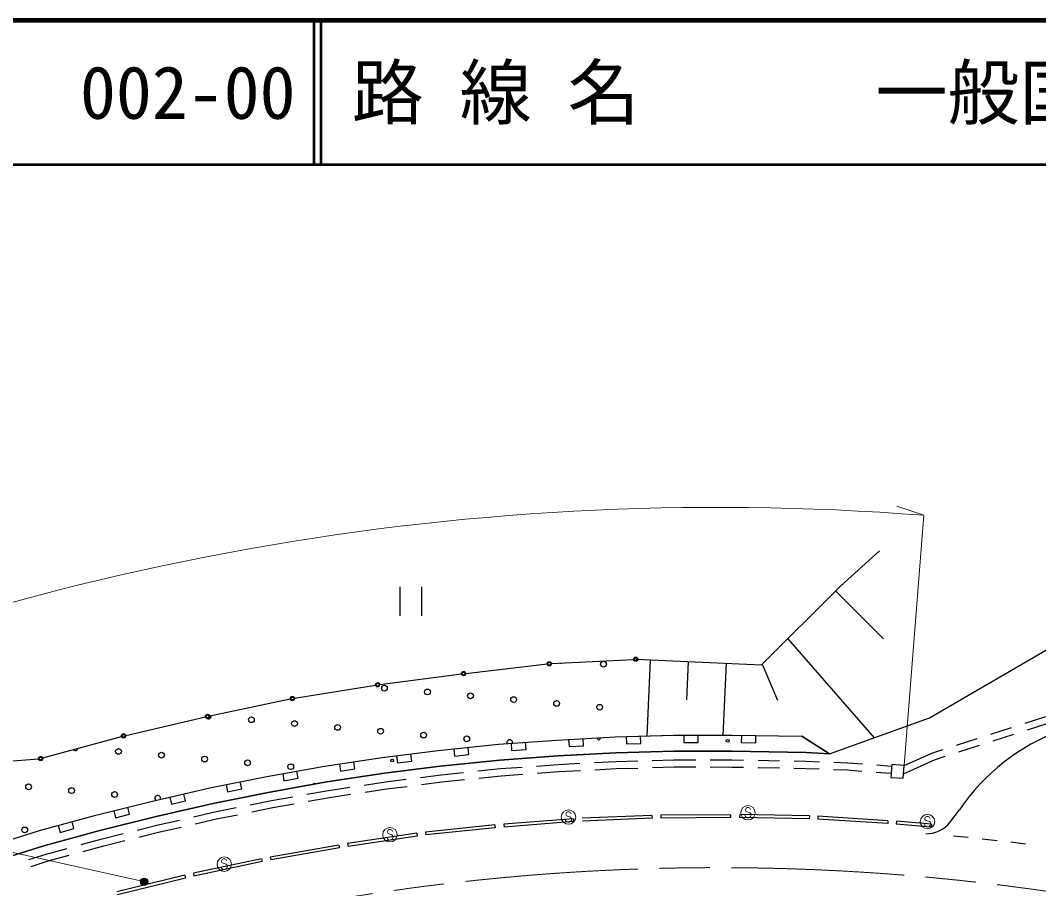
# Model space of a CAD drawing. Units: millimetres at full size, sheet at 1:1000; details may follow other scales. Extents: x 40000 to 680000, y 20000 to 380000.
# Drawn here: x 157385 to 228064, y 319756 to 380000 of the extents above; entities that cross this region are included whole.
import ezdxf
from ezdxf.enums import TextEntityAlignment as Align

# ---------------------------------------------------------------- set-up
doc = ezdxf.new("R2010")
doc.units = ezdxf.units.MM
doc.header["$LTSCALE"] = 1000
doc.header["$PDMODE"] = 32
doc.header["$PDSIZE"] = 500
doc.linetypes.add('CHAIN', pattern=[18.5, 12, -1.5, 3.5, -1.5])
for name, color, linetype, lineweight in [('M-BGD', 7, 'Continuous', 25), ('M-BGD-HTXT', 7, 'Continuous', 13), ('M-BMK', 2, 'CHAIN', 13), ('M-STR-HTXT', 7, 'Continuous', 13), ('M-STR-STRC', 7, 'Continuous', 25), ('M-TTL', 2, 'Continuous', 140), ('M-TTL-LINE', 7, 'Continuous', 50)]:
    doc.layers.add(name, color=color, linetype=linetype, lineweight=lineweight)
doc.layers.add('M-TTL-TXT', color=7, linetype='Continuous')
doc.styles.add('ＭＳ ゴシック', font='')
doc.styles.get('ＭＳ ゴシック').set_extended_font_data('MS Gothic')

msp = doc.modelspace()

# ---------------------------------------------------------------- linework, layer by layer
at = {"layer": 'M-BGD'}
for p, q in [((183725, 340686), (183725, 338686)), ((185225, 340686), (185225, 338686)), ((213975, 340409), (217285, 337079)), ((210645, 337099), (216641, 330214)), ((188299, 334691), (193951, 335343)), ((194249, 335368), (199948, 335658)), ((201097, 335622), (200864, 330344)), ((203736, 335505), (203619, 332866)), ((206375, 335389), (206154, 330371)), ((208864, 335328), (209948, 332842)), ((182333, 333923), (188001, 334655)), ((176411, 332970), (182036, 333880)), ((170531, 331739), (176116, 332915)), ((164697, 330387), (170238, 331674)), ((227126, 331241), (228554, 331698)), ((224745, 330478), (226174, 330936)), ((227290, 330768), (228718, 331226)), ((158937, 328822), (164406, 330314)), ((195440, 330111), (195466, 329612)), ((196464, 329664), (196438, 330163)), ((199435, 330302), (199450, 329802)), ((200449, 329831), (200435, 330331)), ((203434, 330398), (203433, 329898)), ((204433, 329897), (204434, 330397)), ((207434, 330385), (207427, 329885)), ((208427, 329871), (208433, 330371)), ((213553, 329099), (211635, 330327)), ((222364, 329715), (223793, 330173)), ((224909, 330005), (226338, 330463)), ((187468, 329455), (187519, 328957)), ((188514, 329059), (188463, 329557)), ((191449, 329837), (191486, 329339)), ((191486, 329339), (192483, 329411)), ((192483, 329411), (192447, 329910)), ((195466, 329612), (196464, 329664)), ((199450, 329802), (200449, 329831)), ((203433, 329898), (204433, 329897)), ((207427, 329885), (208427, 329871)), ((220644, 329164), (221412, 329410)), ((222528, 329243), (223957, 329700)), ((155949, 328556), (158643, 328770)), ((183497, 328978), (183559, 328482)), ((184552, 328607), (184489, 329103)), ((187519, 328957), (188514, 329059)), ((201235, 328654), (202740, 328699)), ((202756, 328699), (204261, 328697)), ((205261, 328696), (206767, 328694)), ((206767, 328694), (207587, 328679)), ((208587, 328661), (210087, 328633)), ((218689, 327726), (220824, 328697)), ((218737, 328297), (220644, 329164)), ((220824, 328697), (221576, 328937)), ((179538, 328408), (179612, 327913)), ((179612, 327913), (180601, 328062)), ((180601, 328062), (180527, 328556)), ((183559, 328482), (184552, 328607)), ((189149, 327918), (190720, 328080)), ((190720, 328080), (192224, 328189)), ((193221, 328262), (194725, 328371)), ((194725, 328371), (196229, 328450)), ((194756, 327872), (196255, 327951)), ((197227, 328502), (198731, 328581)), ((197253, 328003), (198751, 328081)), ((198731, 328581), (200236, 328625)), ((198751, 328081), (200253, 328125)), ((201253, 328155), (202755, 328199)), ((202755, 328199), (204258, 328197)), ((205258, 328196), (206762, 328194)), ((206762, 328194), (207578, 328179)), ((208578, 328161), (210077, 328133)), ((211077, 328115), (211893, 328100)), ((211087, 328615), (211907, 328600)), ((211893, 328100), (212835, 328065)), ((211907, 328600), (212851, 328564)), ((213834, 328027), (214776, 327992)), ((213850, 328527), (214794, 328491)), ((214776, 327992), (215795, 327915)), ((214813, 328490), (215833, 328413)), ((216830, 328338), (217849, 328261)), ((175595, 327736), (175682, 327244)), ((175682, 327244), (176667, 327419)), ((176667, 327419), (176579, 327911)), ((182735, 327168), (184163, 327348)), ((185155, 327474), (186583, 327655)), ((186583, 327655), (188154, 327816)), ((186640, 327158), (188205, 327319)), ((189199, 327421), (190764, 327581)), ((190764, 327581), (192261, 327691)), ((193259, 327763), (194756, 327872)), ((216792, 327839), (217811, 327762)), ((171669, 326972), (171767, 326482)), ((171767, 326482), (172748, 326679)), ((172748, 326679), (172649, 327169)), ((177280, 326309), (178762, 326573)), ((178762, 326573), (180254, 326796)), ((181243, 326944), (182735, 327168)), ((181318, 326450), (182803, 326672)), ((182803, 326672), (184226, 326852)), ((185218, 326978), (186640, 327158)), ((167764, 326107), (167876, 325619)), ((167876, 325619), (168850, 325844)), ((168850, 325844), (168738, 326331)), ((173341, 325574), (174814, 325871)), ((174814, 325871), (176296, 326134)), ((177367, 325817), (178843, 326079)), ((178843, 326079), (180329, 326302)), ((163877, 325163), (163997, 324678)), ((164968, 324919), (164847, 325404)), ((170887, 325081), (172360, 325377)), ((173440, 325084), (174907, 325380)), ((174907, 325380), (176383, 325642)), ((221900, 324333), (222574, 325224)), ((163997, 324678), (164968, 324919)), ((166946, 324174), (168429, 324515)), ((169404, 324739), (170887, 325081)), ((169515, 324252), (170992, 324592)), ((170992, 324592), (172460, 324887)), ((195769, 324602), (190941, 324229)), ((195769, 324602), (195784, 324403)), ((201219, 324835), (196385, 324639)), ((201228, 324636), (196393, 324439)), ((201219, 324835), (201228, 324636)), ((206681, 324883), (201848, 324847)), ((201848, 324847), (201849, 324647)), ((206683, 324683), (201849, 324647)), ((206681, 324883), (206683, 324683)), ((207313, 324894), (207309, 324694)), ((212144, 324605), (207309, 324694)), ((212148, 324805), (207313, 324894)), ((212148, 324805), (212144, 324605)), ((212749, 324772), (212737, 324573)), ((217587, 324266), (212737, 324573)), ((217600, 324465), (212749, 324772)), ((217600, 324465), (217587, 324266)), ((218203, 324426), (218186, 324227)), ((220624, 324222), (218203, 324426)), ((160010, 324142), (160141, 323659)), ((160141, 323659), (161106, 323921)), ((161106, 323921), (160975, 324404)), ((165486, 323811), (166946, 324174)), ((167062, 323688), (168540, 324028)), ((190325, 324171), (185503, 323680)), ((190345, 323972), (185523, 323481)), ((190325, 324171), (190345, 323972)), ((190941, 324229), (190956, 324029)), ((195784, 324403), (190956, 324029)), ((220607, 324023), (218186, 324227)), ((220624, 324222), (220607, 324023)), ((161602, 322813), (163057, 323208)), ((163057, 323208), (164516, 323570)), ((163182, 322724), (164637, 323085)), ((165608, 323326), (167062, 323688)), ((184894, 323599), (180101, 322886)), ((184923, 323401), (180131, 322688)), ((184894, 323599), (184923, 323401)), ((185503, 323680), (185523, 323481)), ((223178, 323305), (222149, 323395)), ((225176, 323078), (224145, 323189)), ((159182, 322156), (160637, 322551)), ((161735, 322331), (163182, 322724)), ((179495, 322780), (174735, 321941)), ((179530, 322583), (174770, 321744)), ((179495, 322780), (179530, 322583)), ((180101, 322886), (180131, 322688)), ((227151, 322833), (226129, 322969)), ((157975, 321777), (159182, 322156)), ((158125, 321300), (159323, 321676)), ((159323, 321676), (160770, 322069)), ((174132, 321828), (169393, 320819)), ((174174, 321633), (169434, 320623)), ((174132, 321828), (174174, 321633)), ((174735, 321941), (174770, 321744)), ((168791, 320684), (164089, 319527)), ((168839, 320490), (164137, 319332)), ((168791, 320684), (168839, 320490)), ((169393, 320819), (169434, 320623))]:
    msp.add_line(p, q, dxfattribs=at)
for points in [[(200098, 335666), (208817, 335281), (214318, 340751), (217017, 343202)], [(213553, 329099), (220491, 331604), (229170, 336659)], [(152838, 321949), (158705, 323788), (162629, 324853), (166550, 325827), (170529, 326743), (174498, 327541), (178487, 328251), (182502, 328852), (186390, 329344), (190572, 329773), (194619, 330068), (198662, 330279), (202758, 330399), (206783, 330394), (211635, 330327), (213553, 329099)], [(152838, 321949), (158705, 323788), (162629, 324853), (166550, 325827), (170529, 326743), (174498, 327541), (178487, 328251), (182502, 328852), (186390, 329344), (190572, 329773), (194619, 330068), (198662, 330279), (202690, 330398)], [(202758, 330399), (206783, 330394), (211635, 330327)], [(213553, 329099), (211924, 329200), (206773, 329294), (202756, 329299), (198707, 329180), (194688, 328970), (190668, 328677), (186515, 328251), (182653, 327762), (178665, 327165), (174702, 326460), (170761, 325667), (166806, 324758), (162906, 323789), (159014, 322732), (153167, 320899)], [(153167, 320899), (159014, 322732), (162906, 323789), (166806, 324758), (170761, 325667), (174702, 326460), (178665, 327165), (182653, 327762), (186515, 328251), (190668, 328677), (194688, 328970), (198707, 329180), (202723, 329298)], [(202756, 329299), (206773, 329294), (211924, 329200), (213553, 329099)]]:
    msp.add_lwpolyline(points, dxfattribs=at)
msp.add_lwpolyline([(217813, 327474), (218670, 327413), (218733, 328299), (217875, 328359)], close=True, dxfattribs=at)
for centre, radius in [((200098, 335666), 150), ((200098, 335666), 120), ((200098, 335666), 100), ((194100, 335361), 150), ((194100, 335361), 120), ((194100, 335361), 100), ((197860, 335328), 200), ((188150, 334674), 150), ((188150, 334674), 120), ((188150, 334674), 100), ((182185, 333904), 150), ((182185, 333904), 120), ((182185, 333904), 100), ((182654, 333665), 200), ((176263, 332946), 150), ((176263, 332946), 120), ((176263, 332946), 100), ((185642, 333400), 200), ((188630, 333135), 200), ((191619, 332870), 200), ((194607, 332605), 200), ((197595, 332340), 200), ((170384, 331708), 150), ((170384, 331708), 120), ((170384, 331708), 100), ((173424, 331471), 200), ((176412, 331206), 200), ((179401, 330941), 200), ((182389, 330676), 200), ((164551, 330353), 150), ((164551, 330353), 120), ((164551, 330353), 100), ((185377, 330411), 200), ((188366, 330147), 200), ((206480, 330013), 100), ((164194, 329277), 200), ((158792, 328782), 150), ((158792, 328782), 120), ((158792, 328782), 100), ((167183, 329013), 200), ((170171, 328748), 200), ((173159, 328483), 200), ((183196, 328646), 100), ((176148, 328218), 200), ((157953, 326819), 200), ((160941, 326554), 200), ((163929, 326289), 200), ((157688, 323831), 200)]:
    msp.add_circle(centre, radius, dxfattribs=at)
for centre, radius, start, end in [((194872, 335593), 200, 257.8522, 287.96909), ((170436, 331736), 200, 197.50598, 7.12851), ((191354, 329882), 200, 349.32834, 199.00789), ((197537, 330175), 100, 156.17193, 29.804), ((234648, 317059), 14575, 110.34729, 145.93303), ((161206, 329542), 200, 224.6569, 345.86013), ((177798, 326954), 100, 43.90563, 156.25795), ((166918, 326024), 200, 339.77214, 226.1426), ((220240, 325730), 2170, 269.70285, 319.91746)]:
    msp.add_arc(centre, radius, start, end, dxfattribs=at)
at = {"layer": 'M-BGD-HTXT'}
for p, q in [((207753, 325342), (207708, 325251)), ((207708, 325251), (207708, 325206)), ((207708, 325206), (207753, 325115)), ((207844, 325388), (207753, 325342)), ((207935, 325388), (207844, 325388)), ((208026, 325342), (207935, 325388)), ((208071, 325251), (208026, 325342)), ((195248, 324448), (195203, 324539)), ((195294, 325039), (195248, 324948)), ((195248, 324948), (195248, 324902)), ((195248, 324902), (195294, 324811)), ((195294, 324402), (195248, 324448)), ((195385, 325084), (195294, 325039)), ((195294, 324811), (195566, 324721)), ((195476, 325084), (195385, 325084)), ((195566, 325039), (195476, 325084)), ((195612, 324948), (195566, 325039)), ((195566, 324721), (195612, 324675)), ((195612, 324448), (195566, 324402)), ((195612, 324675), (195657, 324584)), ((195657, 324539), (195612, 324448)), ((195657, 324584), (195657, 324539)), ((207708, 324751), (207662, 324842)), ((207753, 324706), (207708, 324751)), ((207753, 325115), (208026, 325024)), ((207844, 324660), (207753, 324706)), ((207935, 324660), (207844, 324660)), ((208026, 324706), (207935, 324660)), ((208026, 325024), (208071, 324979)), ((208071, 324751), (208026, 324706)), ((208071, 324979), (208117, 324888)), ((208117, 324842), (208071, 324751)), ((208117, 324888), (208117, 324842)), ((220213, 324722), (220168, 324631)), ((220168, 324631), (220168, 324586)), ((220168, 324586), (220213, 324495)), ((220304, 324768), (220213, 324722)), ((220213, 324495), (220486, 324404)), ((220395, 324768), (220304, 324768)), ((220486, 324722), (220395, 324768)), ((220531, 324631), (220486, 324722)), ((182903, 323811), (182857, 323720)), ((182857, 323720), (182857, 323675)), ((182994, 323856), (182903, 323811)), ((183085, 323856), (182994, 323856)), ((183176, 323811), (183085, 323856)), ((183221, 323720), (183176, 323811)), ((195385, 324357), (195294, 324402)), ((195476, 324357), (195385, 324357)), ((195566, 324402), (195476, 324357)), ((220168, 324131), (220122, 324222)), ((220213, 324086), (220168, 324131)), ((220304, 324040), (220213, 324086)), ((220395, 324040), (220304, 324040)), ((220486, 324086), (220395, 324040)), ((220486, 324404), (220531, 324358)), ((220531, 324131), (220486, 324086)), ((220531, 324358), (220577, 324268)), ((220577, 324222), (220531, 324131)), ((220577, 324268), (220577, 324222)), ((182857, 323220), (182812, 323311)), ((182857, 323675), (182903, 323584)), ((182903, 323175), (182857, 323220)), ((182903, 323584), (183176, 323493)), ((182994, 323129), (182903, 323175)), ((183085, 323129), (182994, 323129)), ((183176, 323175), (183085, 323129)), ((183176, 323493), (183221, 323447)), ((183221, 323220), (183176, 323175)), ((183221, 323447), (183266, 323356)), ((183266, 323311), (183221, 323220)), ((183266, 323356), (183266, 323311)), ((171401, 321768), (171355, 321677)), ((171355, 321677), (171355, 321632)), ((171355, 321632), (171401, 321541)), ((171492, 321814), (171401, 321768)), ((171583, 321814), (171492, 321814)), ((171673, 321768), (171583, 321814)), ((171719, 321677), (171673, 321768)), ((171355, 321177), (171310, 321268)), ((171401, 321132), (171355, 321177)), ((171401, 321541), (171673, 321450)), ((171492, 321086), (171401, 321132)), ((171583, 321086), (171492, 321086)), ((171673, 321132), (171583, 321086)), ((171673, 321450), (171719, 321404)), ((171719, 321177), (171673, 321132)), ((171719, 321404), (171764, 321314)), ((171764, 321268), (171719, 321177)), ((171764, 321314), (171764, 321268))]:
    msp.add_line(p, q, dxfattribs=at)
for centre in [(195430, 324721), (207889, 325024), (220349, 324404), (183039, 323493), (171537, 321450)]:
    msp.add_circle(centre, 500, dxfattribs=at)
at = {"layer": 'M-BMK'}
msp.add_arc((205771, 161212), 160000, 72.10558, 115.60679, dxfattribs=at)
at = {"layer": 'M-STR-HTXT'}
for p, q in [((220084, 345657), (218228, 346303)), ((220084, 345657), (218693, 327727)), ((165732, 320288), (119886, 330505))]:
    msp.add_line(p, q, dxfattribs=at)
msp.add_arc((205771, 161212), 185000, 85.56267, 115.60679, dxfattribs=at)
at = {"layer": 'M-STR-STRC'}
for radius in [250, 200, 150, 100, 50, 20]:
    msp.add_circle((165976, 320234), radius, dxfattribs=at)
msp.add_point((165976, 320234), dxfattribs=at)
at = {"layer": 'M-TTL'}
msp.add_line((680000, 380000), (40000, 380000), dxfattribs=at)
at = {"layer": 'M-TTL-LINE'}
for p, q in [((177750, 380000), (177750, 370000)), ((178250, 380000), (178250, 370000)), ((40000, 370000), (680000, 370000))]:
    msp.add_line(p, q, dxfattribs=at)

# ---------------------------------------------------------------- texts
at = {"layer": 'M-TTL-TXT', "style": 'ＭＳ ゴシック'}
for s, p in [('002-00', (161521, 375000)), ('路 線 名', (180380, 375000)), ('一般国道\u3000434号', (216734, 375000))]:
    msp.add_text(s, height=3666, dxfattribs=at).set_placement(p, align=Align.MIDDLE_LEFT)

doc.saveas('drawing.dxf')
